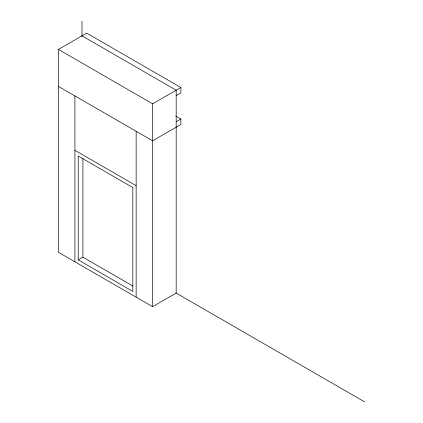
<?xml version="1.0" encoding="UTF-8"?>
<svg xmlns="http://www.w3.org/2000/svg" width="423" height="423" viewBox="0 0 423 423"><rect width="100%" height="100%" fill="white"/><g stroke="black" fill="none" stroke-linecap="round" stroke-linejoin="round"><path stroke-width="0.63" d="M81.977 35.833L176.174 90.221L176.174 293.081L152.624 306.675L58.427 252.293L58.427 49.433L86.689 33.116L180.885 87.503L180.885 92.938L176.174 95.656M58.427 49.433L152.624 103.815L180.885 87.503M176.174 121.766L180.885 119.043L180.885 124.484L152.624 140.801L58.427 86.414M78.207 259.902L132.843 291.447L132.843 187.569L78.207 156.029L78.207 259.902L82.919 257.184L133.002 286.101M175.746 116.076L180.885 119.043M74.913 150.318L136.143 185.665M175.794 292.859L364.573 401.85M152.624 103.815L152.624 306.675M136.143 131.283L136.143 297.158M82.919 158.567L82.919 257.184M81.977 21.15L81.977 36.315M74.913 95.931L74.913 261.811"/></g></svg>
